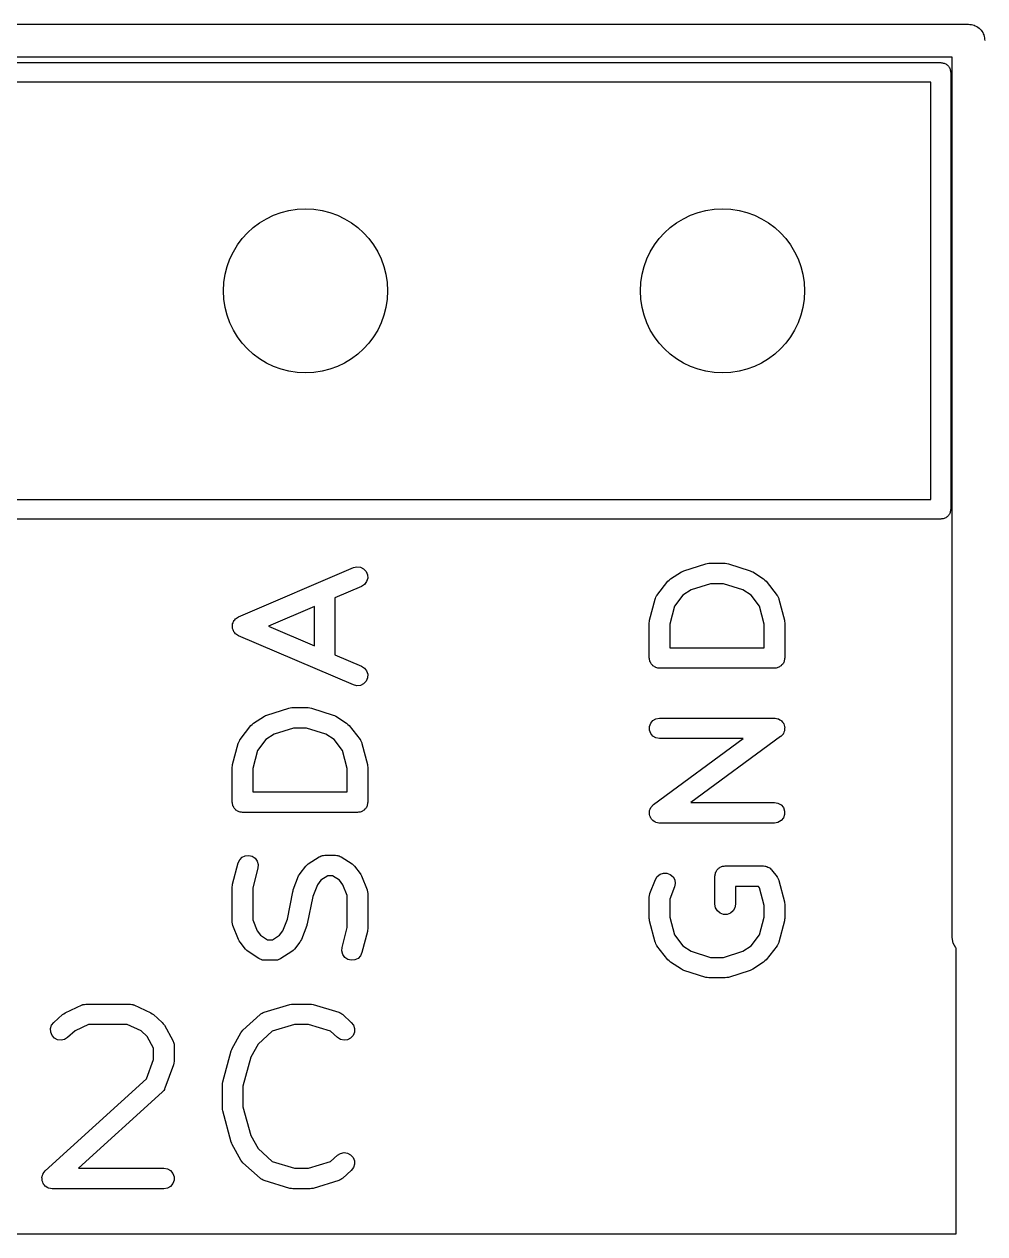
# Model space of a CAD drawing. Extents: x 10 to 287, y -200 to -10.
# Drawn here: x 115.25 to 121.1, y -97.69 to -90.32 of the extents above; entities that cross this region are included whole.
import ezdxf

# ---------------------------------------------------------------- set-up
doc = ezdxf.new("R2010")
doc.units = 0
doc.header["$MEASUREMENT"] = 0
doc.layers.add('BLACK', color=7, linetype='CONTINUOUS')

msp = doc.modelspace()

# ---------------------------------------------------------------- linework, layer by layer
at = {"layer": 'Black'}
for p, q in [((110.292, -90.324), (121.006, -90.324)), ((121.006, -90.324), (121.014, -90.3255)), ((121.014, -90.3255), (121.023, -90.3255)), ((121.023, -90.3255), (121.031, -90.3285)), ((121.031, -90.3285), (121.04, -90.33)), ((121.04, -90.33), (121.047, -90.3344)), ((121.047, -90.3344), (121.056, -90.3374)), ((121.056, -90.3374), (121.062, -90.343)), ((121.062, -90.343), (121.07, -90.3474)), ((121.07, -90.3474), (121.076, -90.3541)), ((121.076, -90.3541), (121.082, -90.3597)), ((121.082, -90.3597), (121.087, -90.3673)), ((121.087, -90.3673), (121.092, -90.374)), ((121.092, -90.374), (121.095, -90.3822)), ((121.095, -90.3822), (121.1, -90.3898)), ((121.1, -90.3898), (121.101, -90.3984)), ((121.101, -90.3984), (121.104, -90.4066)), ((121.104, -90.4066), (121.104, -90.4154)), ((121.104, -90.4154), (121.106, -90.424)), ((120.906, -90.524), (110.372, -90.524)), ((120.906, -95.885), (120.906, -90.524)), ((113.157, -90.558), (120.837, -90.558)), ((120.837, -90.558), (120.842, -90.5589)), ((120.842, -90.5589), (120.847, -90.5589)), ((120.847, -90.5589), (120.852, -90.5607)), ((120.852, -90.5607), (120.858, -90.5616)), ((120.858, -90.5616), (120.862, -90.5642)), ((120.862, -90.5642), (120.867, -90.566)), ((120.867, -90.566), (120.871, -90.5694)), ((120.871, -90.5694), (120.876, -90.572)), ((120.876, -90.572), (120.879, -90.5761)), ((120.879, -90.5761), (120.883, -90.5794)), ((120.883, -90.5794), (120.886, -90.584)), ((120.886, -90.584), (120.889, -90.588)), ((120.889, -90.588), (120.891, -90.5929)), ((120.891, -90.5929), (120.893, -90.5975)), ((120.893, -90.5975), (120.894, -90.6027)), ((120.894, -90.6027), (120.896, -90.6076)), ((120.896, -90.6076), (120.896, -90.6128)), ((120.896, -90.6128), (120.897, -90.618)), ((120.897, -90.618), (120.897, -93.278)), ((120.777, -90.678), (113.217, -90.678)), ((120.777, -93.218), (120.777, -90.678)), ((113.217, -93.218), (120.777, -93.218)), ((120.871, -93.3266), (120.867, -93.33)), ((120.876, -93.324), (120.871, -93.3266)), ((120.879, -93.3199), (120.876, -93.324)), ((120.883, -93.3166), (120.879, -93.3199)), ((120.886, -93.312), (120.883, -93.3166)), ((120.889, -93.308), (120.886, -93.312)), ((120.891, -93.3031), (120.889, -93.308)), ((120.893, -93.2985), (120.891, -93.3031)), ((120.894, -93.2933), (120.893, -93.2985)), ((120.896, -93.2884), (120.894, -93.2933)), ((120.897, -93.278), (120.896, -93.2832)), ((120.896, -93.2832), (120.896, -93.2884)), ((120.837, -93.338), (113.157, -93.338)), ((120.842, -93.3371), (120.837, -93.338)), ((120.847, -93.3371), (120.842, -93.3371)), ((120.852, -93.3353), (120.847, -93.3371)), ((120.858, -93.3344), (120.852, -93.3353)), ((120.862, -93.3318), (120.858, -93.3344)), ((120.867, -93.33), (120.862, -93.3318)), ((119.271, -93.6524), (119.405, -93.6095)), ((119.405, -93.6095), (119.414, -93.6082)), ((119.414, -93.6082), (119.424, -93.6065)), ((119.424, -93.6065), (119.524, -93.6065)), ((119.524, -93.6065), (119.533, -93.6082)), ((119.533, -93.6082), (119.543, -93.6095)), ((119.543, -93.6095), (119.676, -93.6524)), ((116.559, -93.933), (117.259, -93.633)), ((117.259, -93.633), (117.28, -93.628)), ((117.28, -93.628), (117.302, -93.6306)), ((117.302, -93.6306), (117.321, -93.6404)), ((117.321, -93.6404), (117.336, -93.6562)), ((117.336, -93.6562), (117.345, -93.6762)), ((117.345, -93.6762), (117.346, -93.6978)), ((119.19, -93.7021), (119.257, -93.6593)), ((119.257, -93.6593), (119.264, -93.6561)), ((119.264, -93.6561), (119.271, -93.6524)), ((119.676, -93.6524), (119.683, -93.6561)), ((119.683, -93.6561), (119.691, -93.6593)), ((119.691, -93.6593), (119.757, -93.7021)), ((117.308, -93.7479), (117.146, -93.8174)), ((117.326, -93.736), (117.308, -93.7479)), ((117.339, -93.7186), (117.326, -93.736)), ((117.346, -93.6978), (117.339, -93.7186)), ((119.108, -93.8021), (119.174, -93.7163)), ((119.174, -93.7163), (119.182, -93.7093)), ((119.182, -93.7093), (119.19, -93.7021)), ((119.317, -93.7689), (119.266, -93.8015)), ((119.433, -93.7315), (119.317, -93.7689)), ((119.514, -93.7315), (119.433, -93.7315)), ((119.63, -93.7689), (119.514, -93.7315)), ((119.681, -93.8015), (119.63, -93.7689)), ((119.757, -93.7021), (119.765, -93.7093)), ((119.765, -93.7093), (119.773, -93.7163)), ((119.773, -93.7163), (119.84, -93.8021)), ((117.146, -93.8174), (117.146, -94.1635)), ((119.063, -93.9533), (119.096, -93.8247)), ((119.096, -93.8247), (119.097, -93.8231)), ((119.097, -93.8231), (119.098, -93.8212)), ((119.098, -93.8212), (119.102, -93.8132)), ((119.102, -93.8132), (119.106, -93.805)), ((119.106, -93.805), (119.107, -93.8037)), ((119.107, -93.8037), (119.108, -93.8021)), ((119.266, -93.8015), (119.214, -93.8686)), ((119.733, -93.8686), (119.681, -93.8015)), ((119.84, -93.8021), (119.841, -93.8037)), ((119.841, -93.8037), (119.842, -93.805)), ((119.842, -93.805), (119.846, -93.8132)), ((119.846, -93.8132), (119.85, -93.8212)), ((119.85, -93.8212), (119.85, -93.8231)), ((119.85, -93.8231), (119.851, -93.8247)), ((119.851, -93.8247), (119.884, -93.9533)), ((117.021, -93.8709), (116.742, -93.9904)), ((117.021, -94.1099), (117.021, -93.8709)), ((119.214, -93.8686), (119.186, -93.977)), ((119.761, -93.977), (119.733, -93.8686)), ((116.522, -93.983), (116.523, -93.9797)), ((116.522, -93.9904), (116.522, -93.983)), ((116.523, -93.9762), (116.526, -93.9694)), ((116.523, -93.9797), (116.523, -93.9762)), ((116.526, -93.9694), (116.528, -93.9622)), ((116.528, -93.9622), (116.53, -93.9594)), ((116.53, -93.9594), (116.531, -93.9562)), ((116.531, -93.9562), (116.536, -93.9508)), ((116.536, -93.9508), (116.541, -93.9449)), ((116.541, -93.9449), (116.544, -93.9429)), ((116.544, -93.9429), (116.546, -93.9404)), ((116.546, -93.9404), (116.553, -93.937)), ((116.553, -93.937), (116.559, -93.933)), ((119.061, -93.969), (119.063, -93.9612)), ((119.061, -94.1833), (119.061, -93.969)), ((119.063, -93.9612), (119.063, -93.9533)), ((119.186, -93.977), (119.186, -94.1208)), ((119.761, -94.1208), (119.761, -93.977)), ((119.884, -93.9533), (119.885, -93.9612)), ((119.885, -93.9612), (119.886, -93.969)), ((119.886, -93.969), (119.886, -94.1833)), ((116.522, -93.9978), (116.522, -93.9904)), ((116.523, -94.0012), (116.522, -93.9978)), ((116.523, -94.0047), (116.523, -94.0012)), ((116.526, -94.0115), (116.523, -94.0047)), ((116.528, -94.0186), (116.526, -94.0115)), ((116.53, -94.0214), (116.528, -94.0186)), ((116.531, -94.0246), (116.53, -94.0214)), ((116.536, -94.0301), (116.531, -94.0246)), ((116.541, -94.036), (116.536, -94.0301)), ((116.544, -94.0379), (116.541, -94.036)), ((116.546, -94.0405), (116.544, -94.0379)), ((116.553, -94.0438), (116.546, -94.0405)), ((116.559, -94.0479), (116.553, -94.0438)), ((117.259, -94.3479), (116.559, -94.0479)), ((116.742, -93.9904), (117.021, -94.1099)), ((119.186, -94.1208), (119.761, -94.1208)), ((117.146, -94.1635), (117.308, -94.233)), ((119.062, -94.1887), (119.061, -94.1833)), ((119.062, -94.1941), (119.062, -94.1887)), ((119.064, -94.1993), (119.062, -94.1941)), ((119.065, -94.2047), (119.064, -94.1993)), ((119.068, -94.2094), (119.065, -94.2047)), ((119.07, -94.2145), (119.068, -94.2094)), ((119.88, -94.2094), (119.878, -94.2145)), ((119.882, -94.2047), (119.88, -94.2094)), ((119.883, -94.1993), (119.882, -94.2047)), ((119.885, -94.1941), (119.883, -94.1993)), ((119.886, -94.1833), (119.885, -94.1887)), ((119.885, -94.1887), (119.885, -94.1941)), ((117.308, -94.233), (117.326, -94.2449)), ((117.326, -94.2449), (117.339, -94.2622)), ((117.339, -94.2622), (117.346, -94.283)), ((117.346, -94.283), (117.345, -94.3047)), ((119.073, -94.2187), (119.07, -94.2145)), ((119.076, -94.2235), (119.073, -94.2187)), ((119.08, -94.227), (119.076, -94.2235)), ((119.083, -94.2312), (119.08, -94.227)), ((119.088, -94.2339), (119.083, -94.2312)), ((119.092, -94.2374), (119.088, -94.2339)), ((119.098, -94.2393), (119.092, -94.2374)), ((119.102, -94.242), (119.098, -94.2393)), ((119.108, -94.243), (119.102, -94.242)), ((119.113, -94.2448), (119.108, -94.243)), ((119.118, -94.2448), (119.113, -94.2448)), ((119.124, -94.2458), (119.118, -94.2448)), ((119.824, -94.2458), (119.124, -94.2458)), ((119.829, -94.2448), (119.824, -94.2458)), ((119.835, -94.2448), (119.829, -94.2448)), ((119.84, -94.243), (119.835, -94.2448)), ((119.845, -94.242), (119.84, -94.243)), ((119.85, -94.2393), (119.845, -94.242)), ((119.855, -94.2374), (119.85, -94.2393)), ((119.859, -94.2339), (119.855, -94.2374)), ((119.864, -94.2312), (119.859, -94.2339)), ((119.867, -94.227), (119.864, -94.2312)), ((119.872, -94.2235), (119.867, -94.227)), ((119.874, -94.2187), (119.872, -94.2235)), ((119.878, -94.2145), (119.874, -94.2187)), ((117.28, -94.3528), (117.259, -94.3479)), ((117.302, -94.3503), (117.28, -94.3528)), ((117.321, -94.3405), (117.302, -94.3503)), ((117.336, -94.3246), (117.321, -94.3405)), ((117.345, -94.3047), (117.336, -94.3246)), ((116.731, -94.5309), (116.865, -94.4881)), ((116.865, -94.4881), (116.874, -94.4868)), ((116.874, -94.4868), (116.884, -94.4851)), ((116.884, -94.4851), (116.984, -94.4851)), ((116.984, -94.4851), (116.993, -94.4868)), ((116.993, -94.4868), (117.003, -94.4881)), ((117.003, -94.4881), (117.136, -94.5309)), ((116.65, -94.5807), (116.717, -94.5379)), ((116.717, -94.5379), (116.724, -94.5347)), ((116.724, -94.5347), (116.731, -94.5309)), ((117.136, -94.5309), (117.143, -94.5347)), ((117.143, -94.5347), (117.151, -94.5379)), ((117.151, -94.5379), (117.217, -94.5807)), ((119.07, -94.5806), (119.083, -94.564)), ((119.083, -94.564), (119.102, -94.5531)), ((119.102, -94.5531), (119.124, -94.5494)), ((119.124, -94.5494), (119.824, -94.5494)), ((119.824, -94.5494), (119.826, -94.5497)), ((119.826, -94.5497), (119.828, -94.5495)), ((119.828, -94.5495), (119.836, -94.5516)), ((119.836, -94.5516), (119.845, -94.5531)), ((119.845, -94.5531), (119.847, -94.5541)), ((119.847, -94.5541), (119.849, -94.5546)), ((119.849, -94.5546), (119.856, -94.5595)), ((119.856, -94.5595), (119.864, -94.564)), ((119.864, -94.564), (119.865, -94.5655)), ((119.865, -94.5655), (119.867, -94.5667)), ((119.867, -94.5667), (119.872, -94.5738)), ((119.872, -94.5738), (119.878, -94.5806)), ((116.568, -94.6806), (116.634, -94.5949)), ((116.634, -94.5949), (116.642, -94.5879)), ((116.642, -94.5879), (116.65, -94.5807)), ((116.777, -94.6474), (116.726, -94.6801)), ((116.893, -94.6101), (116.777, -94.6474)), ((116.974, -94.6101), (116.893, -94.6101)), ((117.09, -94.6474), (116.974, -94.6101)), ((117.141, -94.6801), (117.09, -94.6474)), ((117.217, -94.5807), (117.225, -94.5879)), ((117.225, -94.5879), (117.233, -94.5949)), ((117.233, -94.5949), (117.3, -94.6806)), ((119.062, -94.601), (119.07, -94.5806)), ((119.062, -94.6227), (119.062, -94.601)), ((119.07, -94.6431), (119.062, -94.6227)), ((119.083, -94.6597), (119.07, -94.6431)), ((119.87, -94.6529), (119.864, -94.6597)), ((119.876, -94.6465), (119.87, -94.6529)), ((119.878, -94.6431), (119.876, -94.6447)), ((119.876, -94.6447), (119.876, -94.6465)), ((119.878, -94.5806), (119.878, -94.5825)), ((119.878, -94.5825), (119.88, -94.5842)), ((119.881, -94.6348), (119.878, -94.6431)), ((119.88, -94.5842), (119.882, -94.5927)), ((119.884, -94.6267), (119.881, -94.6348)), ((119.882, -94.5927), (119.885, -94.601)), ((119.885, -94.6246), (119.884, -94.6267)), ((119.885, -94.601), (119.885, -94.603)), ((119.885, -94.603), (119.886, -94.605)), ((119.886, -94.605), (119.885, -94.6138)), ((119.885, -94.6138), (119.885, -94.6227)), ((119.885, -94.6227), (119.885, -94.6246)), ((116.523, -94.8319), (116.556, -94.7033)), ((116.556, -94.7033), (116.557, -94.7016)), ((116.557, -94.7016), (116.558, -94.6998)), ((116.558, -94.6998), (116.562, -94.6918)), ((116.562, -94.6918), (116.566, -94.6836)), ((116.566, -94.6836), (116.567, -94.6823)), ((116.567, -94.6823), (116.568, -94.6806)), ((116.726, -94.6801), (116.674, -94.7472)), ((117.193, -94.7472), (117.141, -94.6801)), ((117.3, -94.6806), (117.301, -94.6823)), ((117.301, -94.6823), (117.302, -94.6836)), ((117.302, -94.6836), (117.306, -94.6918)), ((117.306, -94.6918), (117.31, -94.6998)), ((117.31, -94.6998), (117.31, -94.7016)), ((117.31, -94.7016), (117.311, -94.7033)), ((117.311, -94.7033), (117.344, -94.8319)), ((119.102, -94.6706), (119.083, -94.6597)), ((119.087, -95.0758), (119.633, -94.6744)), ((119.124, -94.6744), (119.102, -94.6706)), ((119.633, -94.6744), (119.124, -94.6744)), ((119.861, -94.6622), (119.314, -95.0636)), ((119.862, -94.6608), (119.861, -94.6622)), ((119.864, -94.6597), (119.862, -94.6608)), ((116.674, -94.7472), (116.646, -94.8555)), ((117.221, -94.8555), (117.193, -94.7472)), ((116.521, -94.8476), (116.523, -94.8398)), ((116.521, -95.0619), (116.521, -94.8476)), ((116.523, -94.8398), (116.523, -94.8319)), ((116.646, -94.8555), (116.646, -94.9994)), ((117.221, -94.9994), (117.221, -94.8555)), ((117.344, -94.8319), (117.345, -94.8398)), ((117.345, -94.8398), (117.346, -94.8476)), ((117.346, -94.8476), (117.346, -95.0619)), ((116.646, -94.9994), (117.221, -94.9994)), ((116.522, -95.0672), (116.521, -95.0619)), ((116.522, -95.0727), (116.522, -95.0672)), ((116.524, -95.0778), (116.522, -95.0727)), ((116.525, -95.0832), (116.524, -95.0778)), ((116.528, -95.088), (116.525, -95.0832)), ((116.53, -95.0931), (116.528, -95.088)), ((116.533, -95.0973), (116.53, -95.0931)), ((117.338, -95.0931), (117.334, -95.0973)), ((117.34, -95.088), (117.338, -95.0931)), ((117.342, -95.0832), (117.34, -95.088)), ((117.343, -95.0778), (117.342, -95.0832)), ((117.345, -95.0727), (117.343, -95.0778)), ((117.346, -95.0619), (117.345, -95.0672)), ((117.345, -95.0672), (117.345, -95.0727)), ((119.067, -95.1032), (119.07, -95.0949)), ((119.07, -95.0949), (119.071, -95.0933)), ((119.071, -95.0933), (119.072, -95.0915)), ((119.072, -95.0915), (119.078, -95.0851)), ((119.078, -95.0851), (119.083, -95.0783)), ((119.083, -95.0783), (119.085, -95.0772)), ((119.085, -95.0772), (119.087, -95.0758)), ((119.314, -95.0636), (119.824, -95.0636)), ((119.824, -95.0636), (119.845, -95.0674)), ((119.845, -95.0674), (119.864, -95.0783)), ((119.864, -95.0783), (119.878, -95.0949)), ((119.878, -95.0949), (119.885, -95.1153)), ((116.536, -95.102), (116.533, -95.0973)), ((116.54, -95.1055), (116.536, -95.102)), ((116.543, -95.1097), (116.54, -95.1055)), ((116.548, -95.1125), (116.543, -95.1097)), ((116.552, -95.116), (116.548, -95.1125)), ((116.558, -95.1179), (116.552, -95.116)), ((116.562, -95.1206), (116.558, -95.1179)), ((116.568, -95.1215), (116.562, -95.1206)), ((116.573, -95.1234), (116.568, -95.1215)), ((116.578, -95.1234), (116.573, -95.1234)), ((116.584, -95.1244), (116.578, -95.1234)), ((117.284, -95.1244), (116.584, -95.1244)), ((117.289, -95.1234), (117.284, -95.1244)), ((117.295, -95.1234), (117.289, -95.1234)), ((117.3, -95.1215), (117.295, -95.1234)), ((117.305, -95.1206), (117.3, -95.1215)), ((117.31, -95.1179), (117.305, -95.1206)), ((117.315, -95.116), (117.31, -95.1179)), ((117.319, -95.1125), (117.315, -95.116)), ((117.324, -95.1097), (117.319, -95.1125)), ((117.327, -95.1055), (117.324, -95.1097)), ((117.332, -95.102), (117.327, -95.1055)), ((117.334, -95.0973), (117.332, -95.102)), ((119.062, -95.1153), (119.063, -95.1134)), ((119.062, -95.1241), (119.062, -95.1153)), ((119.062, -95.133), (119.062, -95.1241)), ((119.062, -95.135), (119.062, -95.133)), ((119.062, -95.137), (119.062, -95.135)), ((119.065, -95.1453), (119.062, -95.137)), ((119.063, -95.1113), (119.067, -95.1032)), ((119.063, -95.1134), (119.063, -95.1113)), ((119.068, -95.1538), (119.065, -95.1453)), ((119.069, -95.1555), (119.068, -95.1538)), ((119.07, -95.1574), (119.069, -95.1555)), ((119.075, -95.1642), (119.07, -95.1574)), ((119.08, -95.1713), (119.075, -95.1642)), ((119.878, -95.1574), (119.864, -95.174)), ((119.885, -95.137), (119.878, -95.1574)), ((119.885, -95.1153), (119.885, -95.137)), ((119.082, -95.1725), (119.08, -95.1713)), ((119.083, -95.174), (119.082, -95.1725)), ((119.091, -95.1785), (119.083, -95.174)), ((119.099, -95.1834), (119.091, -95.1785)), ((119.101, -95.1839), (119.099, -95.1834)), ((119.102, -95.1849), (119.101, -95.1839)), ((119.111, -95.1864), (119.102, -95.1849)), ((119.12, -95.1885), (119.111, -95.1864)), ((119.122, -95.1883), (119.12, -95.1885)), ((119.124, -95.1886), (119.122, -95.1883)), ((119.824, -95.1886), (119.124, -95.1886)), ((119.845, -95.1849), (119.824, -95.1886)), ((119.864, -95.174), (119.845, -95.1849)), ((116.581, -95.3967), (116.6, -95.3873)), ((116.6, -95.3873), (116.622, -95.3853)), ((116.622, -95.3853), (116.643, -95.3907)), ((117.056, -95.3923), (117.062, -95.3888)), ((117.062, -95.3888), (117.066, -95.3881)), ((117.066, -95.3881), (117.07, -95.3866)), ((117.07, -95.3866), (117.077, -95.3863)), ((117.077, -95.3863), (117.084, -95.3851)), ((117.084, -95.3851), (117.15, -95.3851)), ((117.15, -95.3851), (117.157, -95.3863)), ((117.157, -95.3863), (117.164, -95.3866)), ((117.164, -95.3866), (117.168, -95.3881)), ((117.168, -95.3881), (117.172, -95.3888)), ((117.172, -95.3888), (117.178, -95.3923)), ((116.523, -95.5605), (116.556, -95.4319)), ((116.556, -95.4319), (116.566, -95.4121)), ((116.566, -95.4121), (116.581, -95.3967)), ((116.643, -95.3907), (116.661, -95.403)), ((116.677, -95.4633), (116.646, -95.5841)), ((116.661, -95.403), (116.673, -95.4207)), ((116.673, -95.4207), (116.679, -95.4416)), ((116.679, -95.4416), (116.677, -95.4633)), ((116.934, -95.4949), (116.968, -95.4521)), ((116.968, -95.4521), (116.975, -95.445)), ((116.975, -95.445), (116.983, -95.4379)), ((116.983, -95.4379), (117.05, -95.395)), ((117.05, -95.395), (117.056, -95.3923)), ((117.178, -95.3923), (117.184, -95.395)), ((117.184, -95.395), (117.251, -95.4379)), ((117.251, -95.4379), (117.259, -95.445)), ((117.259, -95.445), (117.266, -95.4521)), ((117.266, -95.4521), (117.3, -95.4949)), ((119.483, -95.464), (119.488, -95.4612)), ((119.488, -95.4612), (119.492, -95.4577)), ((119.492, -95.4577), (119.498, -95.4559)), ((119.498, -95.4559), (119.502, -95.4531)), ((119.502, -95.4531), (119.508, -95.4522)), ((119.508, -95.4522), (119.513, -95.4503)), ((119.513, -95.4503), (119.518, -95.4503)), ((119.518, -95.4503), (119.524, -95.4494)), ((119.524, -95.4494), (119.757, -95.4494)), ((119.757, -95.4494), (119.764, -95.4505)), ((119.764, -95.4505), (119.77, -95.4508)), ((119.77, -95.4508), (119.774, -95.4524)), ((119.774, -95.4524), (119.778, -95.4531)), ((119.778, -95.4531), (119.784, -95.4564)), ((119.784, -95.4564), (119.79, -95.4589)), ((119.79, -95.4589), (119.793, -95.4618)), ((119.793, -95.4618), (119.797, -95.464)), ((116.892, -95.5963), (116.925, -95.5106)), ((116.925, -95.5106), (116.93, -95.5029)), ((116.93, -95.5029), (116.934, -95.4949)), ((117.102, -95.5101), (117.06, -95.5372)), ((117.132, -95.5101), (117.102, -95.5101)), ((117.174, -95.5372), (117.132, -95.5101)), ((117.3, -95.4949), (117.304, -95.5029)), ((117.304, -95.5029), (117.309, -95.5106)), ((117.309, -95.5106), (117.342, -95.5963)), ((119.065, -95.6178), (119.099, -95.5321)), ((119.099, -95.5321), (119.11, -95.5135)), ((119.11, -95.5135), (119.127, -95.4999)), ((119.127, -95.4999), (119.147, -95.4929)), ((119.147, -95.4929), (119.169, -95.4934)), ((119.169, -95.4934), (119.189, -95.5013)), ((119.189, -95.5013), (119.206, -95.5156)), ((119.206, -95.5156), (119.216, -95.5346)), ((119.216, -95.5346), (119.219, -95.5561)), ((119.461, -95.5119), (119.462, -95.5065)), ((119.461, -95.6833), (119.461, -95.5119)), ((119.462, -95.501), (119.464, -95.4959)), ((119.462, -95.5065), (119.462, -95.501)), ((119.464, -95.4959), (119.465, -95.4905)), ((119.465, -95.4905), (119.468, -95.4857)), ((119.468, -95.4857), (119.47, -95.4806)), ((119.47, -95.4806), (119.473, -95.4764)), ((119.473, -95.4764), (119.476, -95.4717)), ((119.476, -95.4717), (119.48, -95.4682)), ((119.48, -95.4682), (119.483, -95.464)), ((119.797, -95.464), (119.801, -95.469)), ((119.801, -95.469), (119.806, -95.4735)), ((119.806, -95.4735), (119.84, -95.5163)), ((119.84, -95.5163), (119.841, -95.518)), ((119.841, -95.518), (119.842, -95.5193)), ((119.842, -95.5193), (119.846, -95.5275)), ((119.846, -95.5275), (119.85, -95.5355)), ((119.85, -95.5355), (119.85, -95.5374)), ((116.521, -95.5761), (116.523, -95.5683)), ((116.521, -95.7904), (116.521, -95.5761)), ((116.523, -95.5683), (116.523, -95.5605)), ((116.646, -95.5841), (116.646, -95.7787)), ((116.857, -95.773), (116.889, -95.6071)), ((116.889, -95.6071), (116.891, -95.6018)), ((116.891, -95.6018), (116.892, -95.5963)), ((117.039, -95.5645), (117.011, -95.6364)), ((117.06, -95.5372), (117.039, -95.5645)), ((117.195, -95.5644), (117.174, -95.5372)), ((117.221, -95.6307), (117.195, -95.5644)), ((117.342, -95.5963), (117.342, -95.597)), ((117.342, -95.597), (117.342, -95.5976)), ((117.342, -95.5976), (117.344, -95.6076)), ((117.344, -95.6076), (117.346, -95.6176)), ((119.215, -95.5774), (119.186, -95.6522)), ((119.219, -95.5561), (119.215, -95.5774)), ((119.726, -95.5744), (119.586, -95.5744)), ((119.586, -95.5744), (119.586, -95.6833)), ((119.733, -95.5829), (119.726, -95.5744)), ((119.761, -95.6913), (119.733, -95.5829)), ((119.85, -95.5374), (119.851, -95.539)), ((119.851, -95.539), (119.884, -95.6676)), ((117.011, -95.6364), (116.978, -95.8024)), ((117.221, -95.8253), (117.221, -95.6307)), ((117.346, -95.6176), (117.346, -95.6183)), ((117.346, -95.6183), (117.346, -95.619)), ((117.346, -95.619), (117.346, -95.8333)), ((119.061, -95.6391), (119.063, -95.6291)), ((119.061, -95.6397), (119.061, -95.6391)), ((119.061, -95.6404), (119.061, -95.6397)), ((119.061, -95.769), (119.061, -95.6404)), ((119.063, -95.6291), (119.065, -95.6191)), ((119.065, -95.6185), (119.065, -95.6178)), ((119.065, -95.6191), (119.065, -95.6185)), ((119.186, -95.6522), (119.186, -95.761)), ((119.465, -95.7047), (119.461, -95.6833)), ((119.586, -95.6833), (119.582, -95.7047)), ((119.884, -95.6676), (119.885, -95.6755)), ((119.885, -95.6755), (119.886, -95.6833)), ((119.886, -95.6833), (119.886, -95.769)), ((119.476, -95.7235), (119.465, -95.7047)), ((119.492, -95.7374), (119.476, -95.7235)), ((119.513, -95.7448), (119.492, -95.7374)), ((119.535, -95.7448), (119.513, -95.7448)), ((119.555, -95.7374), (119.535, -95.7448)), ((119.572, -95.7235), (119.555, -95.7374)), ((119.582, -95.7047), (119.572, -95.7235)), ((119.761, -95.761), (119.761, -95.6913)), ((116.521, -95.7911), (116.521, -95.7904)), ((116.521, -95.7918), (116.521, -95.7911)), ((116.523, -95.8018), (116.521, -95.7918)), ((116.525, -95.8118), (116.523, -95.8018)), ((116.525, -95.8124), (116.525, -95.8118)), ((116.525, -95.8131), (116.525, -95.8124)), ((116.559, -95.8988), (116.525, -95.8131)), ((116.646, -95.7787), (116.672, -95.845)), ((116.829, -95.845), (116.857, -95.773)), ((116.975, -95.8131), (116.942, -95.8988)), ((116.976, -95.8076), (116.975, -95.8131)), ((116.978, -95.8024), (116.976, -95.8076)), ((117.19, -95.9462), (117.221, -95.8253)), ((119.063, -95.7768), (119.061, -95.769)), ((119.063, -95.7847), (119.063, -95.7768)), ((119.096, -95.9133), (119.063, -95.7847)), ((119.186, -95.761), (119.214, -95.8694)), ((119.733, -95.8694), (119.761, -95.761)), ((119.884, -95.7847), (119.851, -95.9133)), ((119.885, -95.7768), (119.884, -95.7847)), ((119.886, -95.769), (119.885, -95.7768)), ((116.563, -95.9065), (116.559, -95.8988)), ((116.672, -95.845), (116.693, -95.8722)), ((116.693, -95.8722), (116.735, -95.8994)), ((116.735, -95.8994), (116.765, -95.8994)), ((116.765, -95.8994), (116.808, -95.8722)), ((116.808, -95.8722), (116.829, -95.845)), ((116.942, -95.8988), (116.937, -95.9065)), ((117.344, -95.849), (117.311, -95.9775)), ((117.345, -95.8411), (117.344, -95.849)), ((117.346, -95.8333), (117.345, -95.8411)), ((119.214, -95.8694), (119.266, -95.9365)), ((119.681, -95.9365), (119.733, -95.8694)), ((120.912, -95.9192), (120.906, -95.885)), ((116.568, -95.9145), (116.563, -95.9065)), ((116.601, -95.9574), (116.568, -95.9145)), ((116.609, -95.9644), (116.601, -95.9574)), ((116.617, -95.9716), (116.609, -95.9644)), ((116.683, -96.0144), (116.617, -95.9716)), ((116.884, -95.9716), (116.817, -96.0144)), ((116.892, -95.9644), (116.884, -95.9716)), ((116.9, -95.9574), (116.892, -95.9644)), ((116.933, -95.9145), (116.9, -95.9574)), ((116.937, -95.9065), (116.933, -95.9145)), ((117.188, -95.9678), (117.19, -95.9462)), ((117.194, -95.9887), (117.188, -95.9678)), ((117.311, -95.9775), (117.302, -95.9973)), ((119.097, -95.9149), (119.096, -95.9133)), ((119.098, -95.9168), (119.097, -95.9149)), ((119.102, -95.9248), (119.098, -95.9168)), ((119.106, -95.933), (119.102, -95.9248)), ((119.107, -95.9343), (119.106, -95.933)), ((119.108, -95.9359), (119.107, -95.9343)), ((119.174, -96.0217), (119.108, -95.9359)), ((119.266, -95.9365), (119.317, -95.9691)), ((119.317, -95.9691), (119.433, -96.0065)), ((119.514, -96.0065), (119.63, -95.9691)), ((119.63, -95.9691), (119.681, -95.9365)), ((119.84, -95.9359), (119.773, -96.0217)), ((119.841, -95.9343), (119.84, -95.9359)), ((119.842, -95.933), (119.841, -95.9343)), ((119.846, -95.9248), (119.842, -95.933)), ((119.85, -95.9168), (119.846, -95.9248)), ((119.851, -95.9133), (119.85, -95.9149)), ((119.85, -95.9149), (119.85, -95.9168)), ((120.929, -95.9493), (120.912, -95.9192)), ((120.931, -95.951), (120.929, -95.9493)), ((120.931, -97.69), (120.931, -95.951)), ((116.69, -96.0171), (116.683, -96.0144)), ((116.696, -96.0206), (116.69, -96.0171)), ((116.7, -96.0213), (116.696, -96.0206)), ((116.703, -96.0228), (116.7, -96.0213)), ((116.71, -96.0232), (116.703, -96.0228)), ((116.717, -96.0244), (116.71, -96.0232)), ((116.784, -96.0244), (116.717, -96.0244)), ((116.791, -96.0232), (116.784, -96.0244)), ((116.797, -96.0228), (116.791, -96.0232)), ((116.801, -96.0213), (116.797, -96.0228)), ((116.805, -96.0206), (116.801, -96.0213)), ((116.811, -96.0171), (116.805, -96.0206)), ((116.817, -96.0144), (116.811, -96.0171)), ((117.206, -96.0064), (117.194, -95.9887)), ((117.224, -96.0187), (117.206, -96.0064)), ((117.245, -96.0242), (117.224, -96.0187)), ((117.267, -96.0221), (117.245, -96.0242)), ((117.287, -96.0128), (117.267, -96.0221)), ((117.302, -95.9973), (117.287, -96.0128)), ((119.182, -96.0287), (119.174, -96.0217)), ((119.19, -96.0359), (119.182, -96.0287)), ((119.257, -96.0787), (119.19, -96.0359)), ((119.433, -96.0065), (119.514, -96.0065)), ((119.757, -96.0359), (119.691, -96.0787)), ((119.765, -96.0287), (119.757, -96.0359)), ((119.773, -96.0217), (119.765, -96.0287)), ((119.264, -96.0819), (119.257, -96.0787)), ((119.271, -96.0856), (119.264, -96.0819)), ((119.405, -96.1285), (119.271, -96.0856)), ((119.676, -96.0856), (119.543, -96.1285)), ((119.683, -96.0819), (119.676, -96.0856)), ((119.691, -96.0787), (119.683, -96.0819)), ((119.414, -96.1298), (119.405, -96.1285)), ((119.424, -96.1315), (119.414, -96.1298)), ((119.524, -96.1315), (119.424, -96.1315)), ((119.533, -96.1298), (119.524, -96.1315)), ((119.543, -96.1285), (119.533, -96.1298)), ((115.494, -96.3496), (115.502, -96.3441)), ((115.502, -96.3441), (115.607, -96.2965)), ((115.607, -96.2965), (115.609, -96.2959)), ((115.609, -96.2959), (115.611, -96.2946)), ((115.611, -96.2946), (115.62, -96.2932)), ((115.62, -96.2932), (115.628, -96.2911)), ((115.628, -96.2911), (115.63, -96.2913)), ((115.63, -96.2913), (115.633, -96.2909)), ((115.633, -96.2909), (115.895, -96.2909)), ((115.895, -96.2909), (115.897, -96.2913)), ((115.897, -96.2913), (115.9, -96.2911)), ((115.9, -96.2911), (115.908, -96.2932)), ((115.908, -96.2932), (115.916, -96.2946)), ((115.916, -96.2946), (115.918, -96.2959)), ((115.918, -96.2959), (115.921, -96.2965)), ((115.921, -96.2965), (116.025, -96.3441)), ((116.025, -96.3441), (116.033, -96.3496)), ((116.702, -96.3474), (116.709, -96.3432)), ((116.709, -96.3432), (116.712, -96.3425)), ((116.712, -96.3425), (116.715, -96.3412)), ((116.715, -96.3412), (116.872, -96.2936)), ((116.872, -96.2936), (116.881, -96.2925)), ((116.881, -96.2925), (116.89, -96.2909)), ((116.89, -96.2909), (116.995, -96.2909)), ((116.995, -96.2909), (117.004, -96.2925)), ((117.004, -96.2925), (117.013, -96.2936)), ((117.013, -96.2936), (117.17, -96.3412)), ((117.17, -96.3412), (117.173, -96.3425)), ((117.173, -96.3425), (117.175, -96.3432)), ((117.175, -96.3432), (117.182, -96.3474)), ((115.414, -96.4402), (115.42, -96.4195)), ((115.42, -96.4195), (115.434, -96.4024)), ((115.434, -96.4024), (115.486, -96.3548)), ((115.486, -96.3548), (115.494, -96.3496)), ((115.646, -96.4159), (115.563, -96.4538)), ((115.881, -96.4159), (115.646, -96.4159)), ((115.965, -96.4538), (115.881, -96.4159)), ((116.033, -96.3496), (116.041, -96.3548)), ((116.041, -96.3548), (116.094, -96.4024)), ((116.094, -96.4024), (116.1, -96.4105)), ((116.1, -96.4105), (116.107, -96.4185)), ((116.107, -96.4185), (116.159, -96.5137)), ((116.586, -96.45), (116.691, -96.3548)), ((116.691, -96.3548), (116.693, -96.3532)), ((116.693, -96.3532), (116.695, -96.351)), ((116.695, -96.351), (116.702, -96.3474)), ((116.899, -96.4159), (116.764, -96.4567)), ((116.985, -96.4159), (116.899, -96.4159)), ((117.12, -96.4567), (116.985, -96.4159)), ((117.182, -96.3474), (117.189, -96.351)), ((117.189, -96.351), (117.191, -96.3532)), ((117.191, -96.3532), (117.194, -96.3548)), ((117.194, -96.3548), (117.246, -96.4024)), ((117.246, -96.4024), (117.26, -96.4195)), ((117.26, -96.4195), (117.266, -96.4402)), ((115.415, -96.4619), (115.414, -96.4402)), ((115.423, -96.482), (115.415, -96.4619)), ((115.437, -96.4981), (115.423, -96.482)), ((115.563, -96.4538), (115.518, -96.4949)), ((116.002, -96.4879), (115.965, -96.4538)), ((116.042, -96.5599), (116.002, -96.4879)), ((116.521, -96.5614), (116.573, -96.4661)), ((116.573, -96.4661), (116.58, -96.4581)), ((116.58, -96.4581), (116.586, -96.45)), ((116.764, -96.4567), (116.678, -96.5355)), ((117.162, -96.4949), (117.12, -96.4567)), ((117.257, -96.482), (117.242, -96.4981)), ((117.265, -96.4619), (117.257, -96.482)), ((117.266, -96.4402), (117.265, -96.4619)), ((115.457, -96.5082), (115.437, -96.4981)), ((115.478, -96.5111), (115.457, -96.5082)), ((115.499, -96.5065), (115.478, -96.5111)), ((115.518, -96.4949), (115.499, -96.5065)), ((116.042, -96.628), (116.042, -96.5599)), ((116.159, -96.5137), (116.161, -96.5183)), ((116.161, -96.5183), (116.163, -96.5225)), ((116.163, -96.5225), (116.164, -96.5285)), ((116.164, -96.5285), (116.166, -96.5343)), ((116.166, -96.5343), (116.166, -96.5391)), ((116.166, -96.5391), (116.167, -96.5439)), ((116.167, -96.5439), (116.167, -96.6391)), ((116.518, -96.5683), (116.521, -96.5614)), ((116.678, -96.5355), (116.634, -96.6151)), ((117.181, -96.5065), (117.162, -96.4949)), ((117.202, -96.5111), (117.181, -96.5065)), ((117.223, -96.5082), (117.202, -96.5111)), ((117.242, -96.4981), (117.223, -96.5082)), ((115.998, -96.746), (116.042, -96.628)), ((116.167, -96.6392), (116.165, -96.6499)), ((116.167, -96.6391), (116.167, -96.6392)), ((116.167, -96.6392), (116.167, -96.6392)), ((116.463, -96.7654), (116.515, -96.5749)), ((116.515, -96.5749), (116.518, -96.5683)), ((116.634, -96.6151), (116.586, -96.7904)), ((116.163, -96.6606), (116.11, -96.8035)), ((116.165, -96.6499), (116.163, -96.6605)), ((116.163, -96.6605), (116.163, -96.6605)), ((116.163, -96.6605), (116.163, -96.6606)), ((115.381, -97.3071), (115.998, -96.746)), ((116.461, -96.782), (116.462, -96.7737)), ((116.461, -96.9248), (116.461, -96.782)), ((116.462, -96.7737), (116.463, -96.7654)), ((116.094, -96.8282), (115.585, -97.2909)), ((116.096, -96.8249), (116.094, -96.8282)), ((116.1, -96.8222), (116.096, -96.8249)), ((116.103, -96.8164), (116.1, -96.8222)), ((116.107, -96.811), (116.103, -96.8164)), ((116.108, -96.8071), (116.107, -96.811)), ((116.11, -96.8035), (116.108, -96.8071)), ((116.586, -96.7904), (116.586, -96.9164)), ((116.462, -96.933), (116.461, -96.9248)), ((116.463, -96.9414), (116.462, -96.933)), ((116.586, -96.9164), (116.634, -97.0916)), ((116.515, -97.1319), (116.463, -96.9414)), ((116.518, -97.1385), (116.515, -97.1319)), ((116.521, -97.1454), (116.518, -97.1385)), ((116.573, -97.2406), (116.521, -97.1454)), ((116.634, -97.0916), (116.678, -97.1713)), ((116.678, -97.1713), (116.764, -97.25)), ((117.12, -97.25), (117.162, -97.2119)), ((117.162, -97.2119), (117.181, -97.2003)), ((117.181, -97.2003), (117.202, -97.1957)), ((117.202, -97.1957), (117.223, -97.1986)), ((117.223, -97.1986), (117.242, -97.2087)), ((117.242, -97.2087), (117.257, -97.2248)), ((117.257, -97.2248), (117.265, -97.2449)), ((115.585, -97.2909), (116.104, -97.2909)), ((116.104, -97.2909), (116.126, -97.2946)), ((116.126, -97.2946), (116.144, -97.3055)), ((116.58, -97.2487), (116.573, -97.2406)), ((116.586, -97.2568), (116.58, -97.2487)), ((116.691, -97.352), (116.586, -97.2568)), ((116.764, -97.25), (116.899, -97.2909)), ((116.899, -97.2909), (116.985, -97.2909)), ((116.985, -97.2909), (117.12, -97.25)), ((117.246, -97.3044), (117.194, -97.352)), ((117.26, -97.2872), (117.246, -97.3044)), ((117.266, -97.2665), (117.26, -97.2872)), ((117.265, -97.2449), (117.266, -97.2665)), ((115.361, -97.345), (115.362, -97.3438)), ((115.362, -97.3546), (115.361, -97.345)), ((115.362, -97.3425), (115.365, -97.3335)), ((115.362, -97.3438), (115.362, -97.3425)), ((115.362, -97.3642), (115.362, -97.3546)), ((115.362, -97.3654), (115.362, -97.3642)), ((115.362, -97.3667), (115.362, -97.3654)), ((115.366, -97.3756), (115.362, -97.3667)), ((115.365, -97.3335), (115.368, -97.3243)), ((115.369, -97.3846), (115.366, -97.3756)), ((115.368, -97.3243), (115.369, -97.3233)), ((115.369, -97.3221), (115.375, -97.3147)), ((115.369, -97.3233), (115.369, -97.3221)), ((115.375, -97.3147), (115.381, -97.3071)), ((116.144, -97.3055), (116.158, -97.3221)), ((116.158, -97.3221), (116.166, -97.3425)), ((116.166, -97.3642), (116.158, -97.3846)), ((116.166, -97.3425), (116.166, -97.3642)), ((116.693, -97.3536), (116.691, -97.352)), ((116.695, -97.3558), (116.693, -97.3536)), ((116.702, -97.3594), (116.695, -97.3558)), ((116.709, -97.3636), (116.702, -97.3594)), ((116.712, -97.3642), (116.709, -97.3636)), ((116.715, -97.3656), (116.712, -97.3642)), ((116.872, -97.4132), (116.715, -97.3656)), ((117.17, -97.3656), (117.013, -97.4132)), ((117.173, -97.3642), (117.17, -97.3656)), ((117.175, -97.3636), (117.173, -97.3642)), ((117.182, -97.3594), (117.175, -97.3636)), ((117.189, -97.3558), (117.182, -97.3594)), ((117.191, -97.3536), (117.189, -97.3558)), ((117.194, -97.352), (117.191, -97.3536)), ((115.37, -97.3856), (115.369, -97.3846)), ((115.37, -97.3868), (115.37, -97.3856)), ((115.377, -97.3939), (115.37, -97.3868)), ((115.383, -97.4013), (115.377, -97.3939)), ((115.384, -97.4019), (115.383, -97.4013)), ((115.385, -97.4028), (115.384, -97.4019)), ((115.394, -97.4073), (115.385, -97.4028)), ((115.402, -97.4121), (115.394, -97.4073)), ((115.403, -97.4123), (115.402, -97.4121)), ((115.404, -97.4129), (115.403, -97.4123)), ((115.414, -97.4142), (115.404, -97.4129)), ((115.423, -97.4159), (115.414, -97.4142)), ((116.104, -97.4159), (115.423, -97.4159)), ((116.126, -97.4121), (116.104, -97.4159)), ((116.144, -97.4013), (116.126, -97.4121)), ((116.158, -97.3846), (116.144, -97.4013)), ((116.881, -97.4143), (116.872, -97.4132)), ((116.89, -97.4159), (116.881, -97.4143)), ((116.995, -97.4159), (116.89, -97.4159)), ((117.004, -97.4143), (116.995, -97.4159)), ((117.013, -97.4132), (117.004, -97.4143)), ((110.374, -97.69), (119.888, -97.69)), ((119.888, -97.69), (120.931, -97.69))]:
    msp.add_line(p, q, dxfattribs=at)
for centre in [(116.967, -91.948), (119.507, -91.948)]:
    msp.add_circle(centre, 0.5, dxfattribs=at)

doc.saveas('drawing.dxf')
